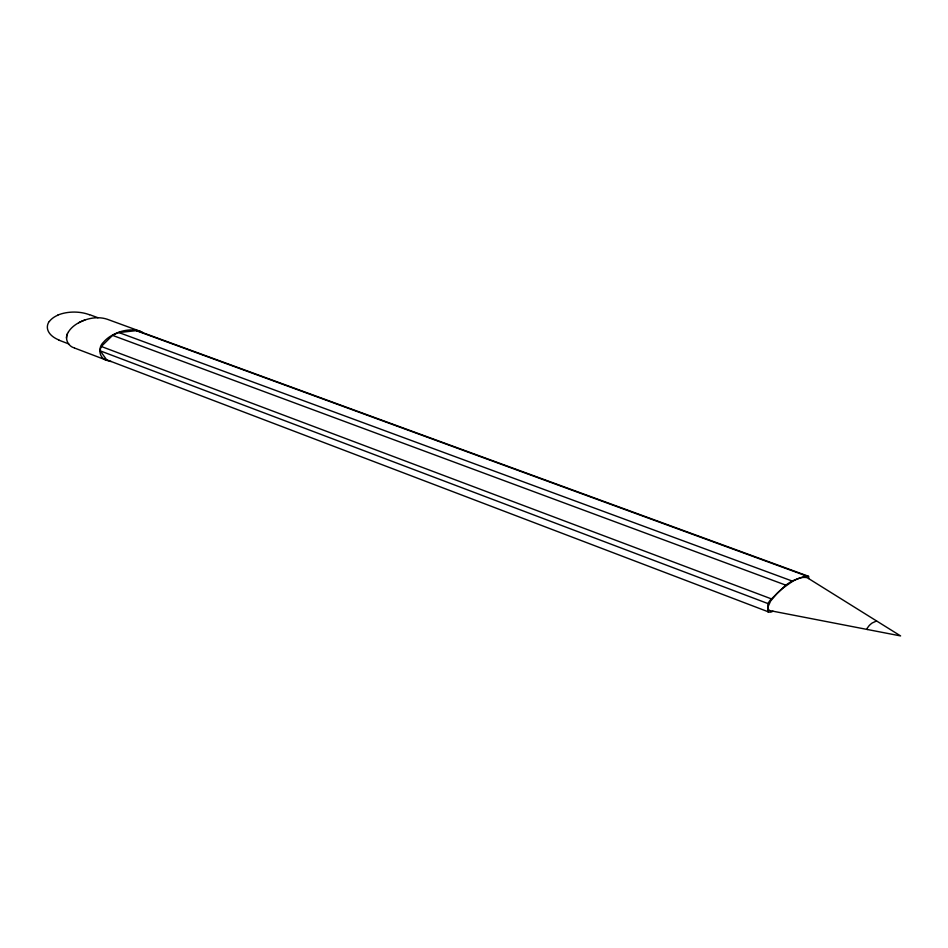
<?xml version="1.0" encoding="UTF-8"?>
<svg xmlns="http://www.w3.org/2000/svg" width="948" height="948" viewBox="0 0 948 948"><rect width="100%" height="100%" fill="white"/><g stroke="black" fill="none" stroke-linecap="round" stroke-linejoin="round"><path stroke-width="1.42" d="M808.016 576.088A3.792 2.192 0 0 0 805.942 575.803L792.054 580.994A78.364 45.243 0 0 0 790.502 581.942L785.797 585.141L770.286 600.072A69.678 40.231 0 0 0 767.999 603.592L767.809 611.602A3.223 1.86 0 0 0 768.259 611.804L106.603 359.766L100.227 350.855A32.173 18.581 0 0 1 101.306 346.47L112.575 335.379A36.391 21.01 0 0 1 118.867 332.535L136.251 330.674A14.22 8.212 0 0 1 139.771 331.599L808.004 576.1A3.306 1.908 0 0 1 808.774 576.491L808.597 578.564M68.398 331.978C64.144 337.701 67.557 345.973 74.181 347.892M49.355 321.526L49.9 320.803A26.224 15.144 0 0 1 57.792 315.21M773.07 611.235L770.843 612.112A4.053 2.334 0 0 1 768.224 611.827M876.556 620.999L872.196 622.978A33.855 19.553 0 0 0 869.103 625.668L867.136 628.323L867.42 629.508M143.409 332.926A14.587 8.425 0 0 0 140.114 331.267C130.042 328.044 118.867 330.994 110.134 336.457A43.501 25.122 0 0 0 103.64 342.038C97.656 347.359 98.699 358.297 107.088 360.43A14.67 8.461 0 0 0 111.2 361.508M140.114 331.267L107.278 319.263C98.011 316.146 87.666 318.113 79.146 322.51A40.172 23.19 0 0 0 68.493 331.859M136.251 330.674L805.942 575.792M89.574 314.653L98.011 317.746M118.879 332.547L792.054 580.994M112.575 335.379L785.797 585.141M101.282 346.47L771.234 598.828M100.227 350.855L768.01 603.592M68.754 343.923L58.847 340.131M74.631 348.07L107.088 360.43M57.698 315.139A27.907 16.116 0 0 1 89.468 314.748M66.514 338.104A31.509 18.19 0 0 1 67.521 333.743M78.637 322.794A35.266 20.358 0 0 1 84.905 319.997M58.906 339.976A27.208 15.701 0 0 1 49.166 321.491M767.999 606.779L768.129 609.031L769.314 610.346A2.963 1.706 0 0 0 770.12 610.654L900.6 635.93L807.198 577.688C798.24 575.78 790.146 583.21 783.202 587.926A115.146 66.479 0 0 0 776.839 593.602L770.653 600.996L767.999 606.779"/></g></svg>
